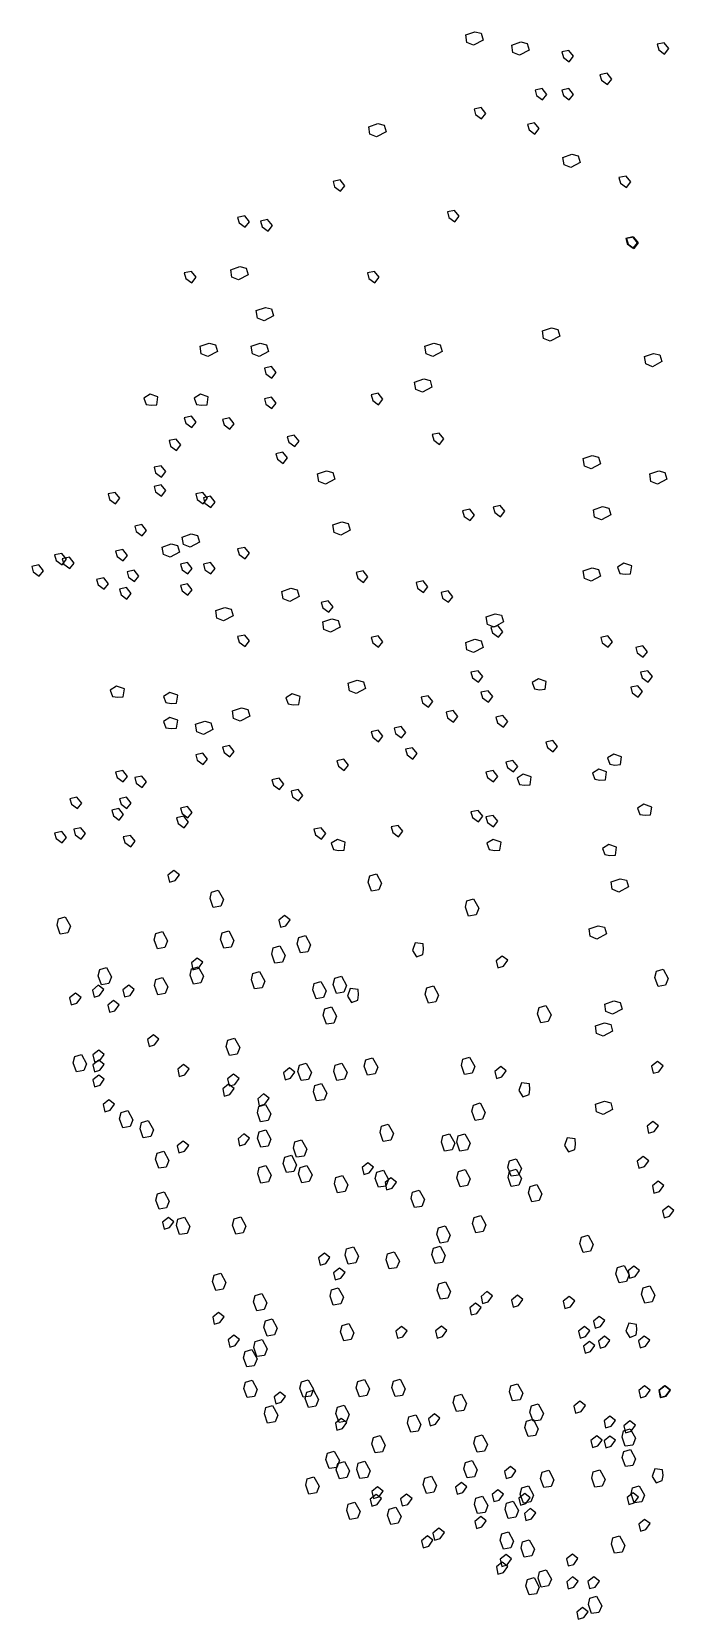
# Model space of a CAD drawing. Header units: millimetres. Extents: x 42.8 to 56.1, y 231.3 to 241.4.
# Drawn here: x 42.785 to 44.443, y 233.611 to 237.728 of the extents above; entities that cross this region are included whole.
import ezdxf

# ---------------------------------------------------------------- set-up
doc = ezdxf.new("R2010")
doc.units = ezdxf.units.MM
doc.layers.add('arbres', color=7, linetype='Continuous')

# ---------------------------------------------------------------- blocks, each defined once
blk = doc.blocks.new('arbre4')
at = {"layer": 'arbres'}
for points in [[(43.9555, 237.707), (43.9311, 237.6938), (43.9137, 237.7009), (43.9107, 237.7202), (43.9341, 237.7284), (43.9504, 237.7243)], [(44.0747, 237.6805), (44.0503, 237.6673), (44.0329, 237.6744), (44.0299, 237.6938), (44.0533, 237.7019), (44.0696, 237.6978)], [(44.179, 237.6506), (44.1902, 237.6649), (44.178, 237.6802), (44.1597, 237.6761), (44.1637, 237.6618)], [(44.4262, 237.6704), (44.4374, 237.6847), (44.4252, 237.6999), (44.4068, 237.6959), (44.4109, 237.6816)], [(44.2779, 237.5913), (44.2891, 237.6056), (44.2769, 237.6209), (44.2585, 237.6168), (44.2626, 237.6025)], [(44.1098, 237.5518), (44.121, 237.5661), (44.1088, 237.5814), (44.0905, 237.5773), (44.0945, 237.563)], [(44.179, 237.5518), (44.1902, 237.5661), (44.178, 237.5814), (44.1597, 237.5773), (44.1637, 237.563)], [(43.9516, 237.5024), (43.9629, 237.5167), (43.9506, 237.5319), (43.9323, 237.5279), (43.9363, 237.5136)], [(43.7039, 237.4687), (43.6794, 237.4555), (43.6621, 237.4626), (43.659, 237.4819), (43.6825, 237.4901), (43.6988, 237.486)], [(44.09, 237.4629), (44.1013, 237.4771), (44.089, 237.4924), (44.0707, 237.4883), (44.0748, 237.4741)], [(44.2072, 237.3893), (44.1827, 237.376), (44.1654, 237.3831), (44.1623, 237.4025), (44.1858, 237.4107), (44.2021, 237.4066)], [(43.5858, 237.3146), (43.5971, 237.3289), (43.5848, 237.3442), (43.5665, 237.3401), (43.5706, 237.3258)], [(44.3273, 237.3245), (44.3385, 237.3388), (44.3263, 237.3541), (44.3079, 237.35), (44.312, 237.3357)], [(43.8824, 237.2356), (43.8936, 237.2498), (43.8814, 237.2651), (43.8631, 237.261), (43.8671, 237.2468)], [(43.3387, 237.2214), (43.3499, 237.2357), (43.3377, 237.251), (43.3193, 237.2469), (43.3234, 237.2327)], [(43.398, 237.2116), (43.4092, 237.2258), (43.397, 237.2411), (43.3786, 237.237), (43.3827, 237.2228)], [(44.3447, 237.1671), (44.3559, 237.1813), (44.3437, 237.1966), (44.3253, 237.1925), (44.3294, 237.1783)], [(44.3471, 237.1664), (44.3583, 237.1807), (44.3461, 237.1959), (44.3277, 237.1919), (44.3318, 237.1776)], [(43.2003, 237.0775), (43.2115, 237.0917), (43.1993, 237.107), (43.1809, 237.1029), (43.185, 237.0887)], [(43.3463, 237.098), (43.3218, 237.0848), (43.3045, 237.0919), (43.3014, 237.1112), (43.3249, 237.1194), (43.3412, 237.1153)], [(43.6748, 237.0775), (43.686, 237.0917), (43.6738, 237.107), (43.6555, 237.1029), (43.6595, 237.0887)], [(43.4125, 236.9921), (43.388, 236.9788), (43.3707, 236.986), (43.3676, 237.0053), (43.3911, 237.0135), (43.4074, 237.0094)], [(44.1542, 236.9391), (44.1297, 236.9259), (44.1124, 236.933), (44.1093, 236.9524), (44.1328, 236.9605), (44.1491, 236.9564)], [(43.2668, 236.8994), (43.2423, 236.8862), (43.225, 236.8933), (43.2219, 236.9127), (43.2454, 236.9208), (43.2617, 236.9167)], [(43.3992, 236.8994), (43.3748, 236.8862), (43.3574, 236.8933), (43.3544, 236.9127), (43.3778, 236.9208), (43.3941, 236.9167)], [(43.8496, 236.8994), (43.8251, 236.8862), (43.8078, 236.8933), (43.8047, 236.9127), (43.8282, 236.9208), (43.8445, 236.9167)], [(44.4191, 236.8729), (44.3946, 236.8597), (44.3773, 236.8668), (44.3742, 236.8862), (44.3977, 236.8943), (44.414, 236.8903)], [(43.4079, 236.8304), (43.4191, 236.8447), (43.4069, 236.86), (43.3885, 236.8559), (43.3926, 236.8416)], [(43.8231, 236.8067), (43.7986, 236.7935), (43.7813, 236.8006), (43.7782, 236.82), (43.8017, 236.8281), (43.818, 236.8241)], [(43.1096, 236.7609), (43.1127, 236.7813), (43.0923, 236.7884), (43.076, 236.7782), (43.0821, 236.7619), (43.0954, 236.7599)], [(43.2399, 236.7609), (43.243, 236.7813), (43.2226, 236.7884), (43.2063, 236.7782), (43.2124, 236.7619), (43.2257, 236.7599)], [(43.4079, 236.7513), (43.4191, 236.7656), (43.4069, 236.7809), (43.3885, 236.7768), (43.3926, 236.7626)], [(43.6847, 236.7612), (43.6959, 236.7755), (43.6837, 236.7908), (43.6653, 236.7867), (43.6694, 236.7724)], [(43.2003, 236.7019), (43.2115, 236.7162), (43.1993, 236.7315), (43.1809, 236.7274), (43.185, 236.7131)], [(43.2991, 236.6977), (43.3104, 236.712), (43.2981, 236.7272), (43.2798, 236.7232), (43.2839, 236.7089)], [(43.4672, 236.6525), (43.4784, 236.6668), (43.4662, 236.6821), (43.4478, 236.678), (43.4519, 236.6637)], [(43.8429, 236.6582), (43.8541, 236.6724), (43.8419, 236.6877), (43.8235, 236.6836), (43.8276, 236.6694)], [(43.1607, 236.6426), (43.172, 236.6569), (43.1597, 236.6722), (43.1414, 236.6681), (43.1454, 236.6538)], [(43.1219, 236.5735), (43.1331, 236.5877), (43.1209, 236.603), (43.1025, 236.5989), (43.1066, 236.5847)], [(43.4376, 236.6087), (43.4488, 236.623), (43.4365, 236.6383), (43.4182, 236.6342), (43.4223, 236.62)], [(44.2601, 236.6081), (44.2357, 236.5949), (44.2184, 236.602), (44.2153, 236.6214), (44.2387, 236.6295), (44.255, 236.6255)], [(43.5714, 236.5684), (43.547, 236.5552), (43.5296, 236.5623), (43.5266, 236.5817), (43.55, 236.5898), (43.5663, 236.5858)], [(44.4323, 236.5684), (44.4079, 236.5552), (44.3905, 236.5623), (44.3875, 236.5817), (44.4109, 236.5898), (44.4272, 236.5858)], [(43.0026, 236.5043), (43.0138, 236.5186), (43.0015, 236.5338), (42.9832, 236.5298), (42.9873, 236.5155)], [(43.1219, 236.5241), (43.1331, 236.5383), (43.1209, 236.5536), (43.1025, 236.5495), (43.1066, 236.5353)], [(43.2299, 236.5043), (43.2412, 236.5186), (43.2289, 236.5338), (43.2106, 236.5298), (43.2147, 236.5155)], [(43.2497, 236.4944), (43.2609, 236.5087), (43.2487, 236.524), (43.2303, 236.5199), (43.2344, 236.5056)], [(43.922, 236.4605), (43.9332, 236.4748), (43.921, 236.4901), (43.9026, 236.486), (43.9067, 236.4717)], [(44.0011, 236.4704), (44.0123, 236.4847), (44.0001, 236.4999), (43.9817, 236.4959), (43.9858, 236.4816)], [(44.2866, 236.4758), (44.2622, 236.4625), (44.2448, 236.4696), (44.2418, 236.489), (44.2652, 236.4972), (44.2815, 236.4931)], [(43.0718, 236.421), (43.083, 236.4352), (43.0707, 236.4505), (43.0524, 236.4465), (43.0565, 236.4322)], [(43.6112, 236.436), (43.5867, 236.4228), (43.5694, 236.4299), (43.5663, 236.4493), (43.5897, 236.4574), (43.6061, 236.4534)], [(43.1685, 236.3787), (43.1441, 236.3654), (43.1267, 236.3726), (43.1237, 236.3919), (43.1471, 236.4001), (43.1634, 236.396)], [(43.2206, 236.4047), (43.1961, 236.3914), (43.1788, 236.3986), (43.1757, 236.4179), (43.1991, 236.4261), (43.2155, 236.422)], [(42.8641, 236.3462), (42.8754, 236.3604), (42.8631, 236.3757), (42.8448, 236.3716), (42.8489, 236.3574)], [(42.8839, 236.3363), (42.8951, 236.3506), (42.8829, 236.3658), (42.8646, 236.3618), (42.8686, 236.3475)], [(43.0223, 236.3561), (43.0335, 236.3703), (43.0213, 236.3856), (43.003, 236.3815), (43.007, 236.3673)], [(43.3387, 236.3617), (43.3499, 236.376), (43.3377, 236.3912), (43.3193, 236.3872), (43.3234, 236.3729)], [(42.8048, 236.3165), (42.816, 236.3308), (42.8038, 236.3461), (42.7855, 236.342), (42.7895, 236.3277)], [(42.9729, 236.2826), (42.9841, 236.2969), (42.9719, 236.3122), (42.9535, 236.3081), (42.9576, 236.2938)], [(43.052, 236.3024), (43.0632, 236.3167), (43.051, 236.3319), (43.0326, 236.3279), (43.0367, 236.3136)], [(43.1904, 236.3222), (43.2016, 236.3364), (43.1894, 236.3517), (43.171, 236.3476), (43.1751, 236.3334)], [(43.2497, 236.3222), (43.2609, 236.3364), (43.2487, 236.3517), (43.2303, 236.3476), (43.2344, 236.3334)], [(43.6459, 236.3004), (43.6571, 236.3147), (43.6449, 236.33), (43.6266, 236.3259), (43.6306, 236.3116)], [(44.2601, 236.3169), (44.2357, 236.3036), (44.2184, 236.3108), (44.2153, 236.3301), (44.2387, 236.3383), (44.255, 236.3342)], [(44.3378, 236.3227), (44.3409, 236.3431), (44.3205, 236.3502), (44.3042, 236.34), (44.3103, 236.3237), (44.3236, 236.3217)], [(43.0322, 236.2572), (43.0434, 236.2715), (43.0312, 236.2868), (43.0128, 236.2827), (43.0169, 236.2684)], [(43.1904, 236.2671), (43.2016, 236.2814), (43.1894, 236.2967), (43.171, 236.2926), (43.1751, 236.2783)], [(43.4787, 236.2639), (43.4542, 236.2507), (43.4369, 236.2578), (43.4339, 236.2772), (43.4573, 236.2853), (43.4736, 236.2812)], [(43.8012, 236.2746), (43.8124, 236.2888), (43.8002, 236.3041), (43.7818, 236.3), (43.7859, 236.2858)], [(43.8659, 236.2487), (43.8771, 236.263), (43.8649, 236.2782), (43.8465, 236.2742), (43.8506, 236.2599)], [(43.3073, 236.214), (43.2828, 236.2007), (43.2655, 236.2078), (43.2624, 236.2272), (43.2859, 236.2354), (43.3022, 236.2313)], [(43.5554, 236.2228), (43.5666, 236.2371), (43.5543, 236.2524), (43.536, 236.2483), (43.5401, 236.234)], [(43.5847, 236.1845), (43.5602, 236.1712), (43.5429, 236.1784), (43.5398, 236.1977), (43.5633, 236.2059), (43.5796, 236.2018)], [(44.0085, 236.1977), (43.984, 236.1845), (43.9667, 236.1916), (43.9636, 236.211), (43.9871, 236.2191), (44.0034, 236.2151)], [(43.9953, 236.1581), (44.0065, 236.1724), (43.9943, 236.1877), (43.9759, 236.1836), (43.98, 236.1694)], [(43.3387, 236.1344), (43.3499, 236.1487), (43.3377, 236.1639), (43.3193, 236.1599), (43.3234, 236.1456)], [(43.6848, 236.1323), (43.696, 236.1465), (43.6837, 236.1618), (43.6654, 236.1578), (43.6695, 236.1435)], [(43.9555, 236.1315), (43.9311, 236.1183), (43.9137, 236.1254), (43.9107, 236.1448), (43.9341, 236.1529), (43.9504, 236.1489)], [(44.28, 236.1323), (44.2912, 236.1465), (44.279, 236.1618), (44.2606, 236.1578), (44.2647, 236.1435)], [(44.3706, 236.1064), (44.3818, 236.1207), (44.3696, 236.136), (44.3512, 236.1319), (44.3553, 236.1176)], [(43.9436, 236.0417), (43.9548, 236.056), (43.9425, 236.0713), (43.9242, 236.0672), (43.9283, 236.0529)], [(44.3835, 236.0417), (44.3947, 236.056), (44.3825, 236.0713), (44.3641, 236.0672), (44.3682, 236.0529)], [(43.0227, 236.0038), (43.0258, 236.0242), (43.0054, 236.0313), (42.9891, 236.0211), (42.9952, 236.0048), (43.0085, 236.0028)], [(43.6509, 236.0256), (43.6264, 236.0124), (43.6091, 236.0195), (43.606, 236.0389), (43.6295, 236.047), (43.6458, 236.0429)], [(44.1163, 236.0231), (44.1194, 236.0435), (44.099, 236.0507), (44.0827, 236.0405), (44.0888, 236.0242), (44.1021, 236.0221)], [(44.3576, 236.0029), (44.3688, 236.0172), (44.3566, 236.0325), (44.3383, 236.0284), (44.3423, 236.0141)], [(43.1609, 235.9875), (43.164, 236.0079), (43.1436, 236.015), (43.1273, 236.0048), (43.1334, 235.9885), (43.1467, 235.9865)], [(43.4779, 235.9841), (43.481, 236.0044), (43.4606, 236.0116), (43.4443, 236.0014), (43.4504, 235.9851), (43.4636, 235.9831)], [(43.8142, 235.9771), (43.8254, 235.9913), (43.8131, 236.0066), (43.7948, 236.0025), (43.7989, 235.9883)], [(43.9694, 235.99), (43.9806, 236.0043), (43.9684, 236.0195), (43.9501, 236.0155), (43.9541, 236.0012)], [(43.1609, 235.9225), (43.164, 235.9429), (43.1436, 235.95), (43.1273, 235.9398), (43.1334, 235.9235), (43.1467, 235.9215)], [(43.2552, 235.9192), (43.2308, 235.906), (43.2135, 235.9131), (43.2104, 235.9325), (43.2338, 235.9406), (43.2501, 235.9365)], [(43.3506, 235.9539), (43.3262, 235.9407), (43.3088, 235.9478), (43.3058, 235.9671), (43.3292, 235.9753), (43.3455, 235.9712)], [(43.8789, 235.9383), (43.8901, 235.9525), (43.8778, 235.9678), (43.8595, 235.9637), (43.8636, 235.9495)], [(44.0083, 235.9253), (44.0195, 235.9396), (44.0072, 235.9549), (43.9889, 235.9508), (43.993, 235.9365)], [(43.6847, 235.8873), (43.6959, 235.9016), (43.6837, 235.9169), (43.6653, 235.9128), (43.6694, 235.8986)], [(43.744, 235.8972), (43.7552, 235.9115), (43.743, 235.9268), (43.7247, 235.9227), (43.7287, 235.9084)], [(43.2991, 235.8478), (43.3104, 235.8621), (43.2981, 235.8774), (43.2798, 235.8733), (43.2839, 235.859)], [(43.7737, 235.8422), (43.7849, 235.8564), (43.7727, 235.8717), (43.7543, 235.8677), (43.7584, 235.8534)], [(44.1377, 235.8607), (44.1489, 235.8749), (44.1366, 235.8902), (44.1183, 235.8861), (44.1224, 235.8719)], [(43.2299, 235.8281), (43.2412, 235.8423), (43.2289, 235.8576), (43.2106, 235.8535), (43.2147, 235.8393)], [(43.5957, 235.8125), (43.6069, 235.8268), (43.5947, 235.8421), (43.5764, 235.838), (43.5804, 235.8237)], [(44.0341, 235.8089), (44.0453, 235.8232), (44.0331, 235.8385), (44.0148, 235.8344), (44.0188, 235.8201)], [(44.3118, 235.8278), (44.3148, 235.8482), (44.2945, 235.8553), (44.2781, 235.8451), (44.2843, 235.8288), (44.2975, 235.8268)], [(43.0223, 235.7829), (43.0335, 235.7972), (43.0213, 235.8124), (43.003, 235.8084), (43.007, 235.7941)], [(43.0718, 235.7688), (43.083, 235.783), (43.0707, 235.7983), (43.0524, 235.7942), (43.0565, 235.78)], [(43.4277, 235.7631), (43.4389, 235.7774), (43.4266, 235.7927), (43.4083, 235.7886), (43.4124, 235.7743)], [(43.9824, 235.783), (43.9936, 235.7973), (43.9814, 235.8126), (43.963, 235.8085), (43.9671, 235.7943)], [(44.0773, 235.7757), (44.0803, 235.7961), (44.0599, 235.8032), (44.0436, 235.793), (44.0497, 235.7767), (44.063, 235.7747)], [(44.2727, 235.7887), (44.2758, 235.8091), (44.2554, 235.8162), (44.2391, 235.806), (44.2452, 235.7897), (44.2584, 235.7877)], [(42.9037, 235.7137), (42.9149, 235.728), (42.9027, 235.7433), (42.8843, 235.7392), (42.8884, 235.7249)], [(43.0322, 235.7137), (43.0434, 235.728), (43.0312, 235.7433), (43.0128, 235.7392), (43.0169, 235.7249)], [(43.4771, 235.7335), (43.4883, 235.7477), (43.4761, 235.763), (43.4577, 235.759), (43.4618, 235.7447)], [(43.0124, 235.6841), (43.0237, 235.6983), (43.0114, 235.7136), (42.9931, 235.7095), (42.9972, 235.6953)], [(43.1805, 235.6643), (43.1917, 235.6786), (43.1795, 235.6939), (43.1611, 235.6898), (43.1652, 235.6755)], [(43.1904, 235.6897), (43.2016, 235.704), (43.1894, 235.7192), (43.171, 235.7152), (43.1751, 235.7009)], [(43.9436, 235.6796), (43.9548, 235.6938), (43.9425, 235.7091), (43.9242, 235.705), (43.9283, 235.6908)], [(43.9824, 235.6666), (43.9936, 235.6809), (43.9814, 235.6962), (43.963, 235.6921), (43.9671, 235.6778)], [(44.39, 235.6975), (44.393, 235.7179), (44.3726, 235.7251), (44.3563, 235.7149), (44.3624, 235.6986), (44.3757, 235.6965)], [(42.8641, 235.6248), (42.8754, 235.639), (42.8631, 235.6543), (42.8448, 235.6502), (42.8489, 235.636)], [(42.9136, 235.6347), (42.9248, 235.6489), (42.9126, 235.6642), (42.8942, 235.6601), (42.8983, 235.6459)], [(43.5364, 235.6347), (43.5476, 235.6489), (43.5354, 235.6642), (43.517, 235.6601), (43.5211, 235.6459)], [(43.7365, 235.6408), (43.7477, 235.655), (43.7355, 235.6703), (43.7171, 235.6662), (43.7212, 235.652)], [(43.0421, 235.6149), (43.0533, 235.6292), (43.0411, 235.6444), (43.0227, 235.6404), (43.0268, 235.6261)], [(43.5952, 235.6064), (43.5982, 235.6268), (43.5779, 235.6339), (43.5615, 235.6237), (43.5677, 235.6074), (43.5809, 235.6054)], [(43.9991, 235.6064), (44.0021, 235.6268), (43.9818, 235.6339), (43.9654, 235.6237), (43.9716, 235.6074), (43.9848, 235.6054)], [(44.2988, 235.5934), (44.3018, 235.6137), (44.2814, 235.6209), (44.2651, 235.6107), (44.2712, 235.5944), (44.2845, 235.5923)], [(43.1681, 235.5422), (43.1538, 235.5533), (43.1386, 235.541), (43.1428, 235.5227), (43.157, 235.5269)], [(43.6792, 235.5446), (43.6926, 235.5202), (43.6856, 235.5028), (43.6662, 235.4996), (43.6579, 235.523), (43.6619, 235.5394)], [(44.3322, 235.5106), (44.3077, 235.4974), (44.2904, 235.5045), (44.2873, 235.5239), (44.3107, 235.532), (44.3271, 235.5279)], [(43.269, 235.5022), (43.2824, 235.4778), (43.2754, 235.4605), (43.2561, 235.4573), (43.2478, 235.4807), (43.2517, 235.497)], [(43.9311, 235.48), (43.9445, 235.4556), (43.9375, 235.4382), (43.9182, 235.435), (43.9099, 235.4584), (43.9138, 235.4748)], [(42.8723, 235.4335), (42.8857, 235.4091), (42.8787, 235.3917), (42.8593, 235.3885), (42.851, 235.4119), (42.855, 235.4283)], [(43.4554, 235.4254), (43.4411, 235.4365), (43.4259, 235.4242), (43.4301, 235.4059), (43.4443, 235.4101)], [(44.2753, 235.3887), (44.2508, 235.3755), (44.2335, 235.3826), (44.2304, 235.402), (44.2539, 235.4101), (44.2702, 235.4061)], [(43.1241, 235.3953), (43.1375, 235.371), (43.1304, 235.3536), (43.1111, 235.3504), (43.1028, 235.3738), (43.1068, 235.3901)], [(43.2962, 235.3964), (43.3096, 235.3721), (43.3026, 235.3547), (43.2832, 235.3515), (43.2749, 235.3749), (43.2789, 235.3912)], [(43.4948, 235.3845), (43.5082, 235.3601), (43.5012, 235.3427), (43.4819, 235.3395), (43.4736, 235.3629), (43.4776, 235.3793)], [(43.8001, 235.363), (43.7797, 235.3659), (43.7727, 235.3455), (43.783, 235.3292), (43.7993, 235.3355), (43.8012, 235.3487)], [(43.2289, 235.3152), (43.2145, 235.3263), (43.1993, 235.314), (43.2035, 235.2957), (43.2177, 235.2999)], [(43.4288, 235.3575), (43.4422, 235.3332), (43.4352, 235.3158), (43.4159, 235.3126), (43.4076, 235.336), (43.4115, 235.3523)], [(44.0194, 235.3203), (44.0051, 235.3314), (43.9899, 235.3191), (43.9941, 235.3007), (44.0083, 235.3049)], [(42.979, 235.3017), (42.9924, 235.2773), (42.9854, 235.2599), (42.9661, 235.2568), (42.9578, 235.2801), (42.9617, 235.2965)], [(43.2173, 235.3032), (43.2307, 235.2788), (43.2237, 235.2615), (43.2044, 235.2583), (43.1961, 235.2817), (43.2, 235.298)], [(43.3763, 235.291), (43.3897, 235.2666), (43.3827, 235.2492), (43.3633, 235.2461), (43.355, 235.2694), (43.359, 235.2858)], [(44.4222, 235.2977), (44.4356, 235.2733), (44.4285, 235.2559), (44.4092, 235.2527), (44.4009, 235.2761), (44.4049, 235.2925)], [(42.9724, 235.2444), (42.958, 235.2555), (42.9428, 235.2432), (42.947, 235.2248), (42.9613, 235.229)], [(43.0514, 235.2449), (43.0371, 235.256), (43.0219, 235.2437), (43.0261, 235.2253), (43.0403, 235.2295)], [(43.1248, 235.2761), (43.1382, 235.2518), (43.1312, 235.2344), (43.1119, 235.2312), (43.1036, 235.2546), (43.1075, 235.2709)], [(43.5353, 235.2655), (43.5487, 235.2411), (43.5417, 235.2238), (43.5224, 235.2206), (43.5141, 235.244), (43.518, 235.2603)], [(43.5882, 235.2791), (43.6016, 235.2547), (43.5946, 235.2373), (43.5752, 235.2342), (43.5669, 235.2576), (43.5709, 235.2739)], [(43.6316, 235.2447), (43.6112, 235.2476), (43.6042, 235.2271), (43.6145, 235.2109), (43.6307, 235.2171), (43.6327, 235.2304)], [(43.8267, 235.2541), (43.8401, 235.2298), (43.833, 235.2124), (43.8137, 235.2092), (43.8054, 235.2326), (43.8094, 235.2489)], [(42.9132, 235.2242), (42.8989, 235.2353), (42.8837, 235.223), (42.8879, 235.2047), (42.9021, 235.2089)], [(43.0121, 235.2051), (42.9978, 235.2162), (42.9826, 235.2039), (42.9868, 235.1855), (43.001, 235.1897)], [(43.5622, 235.1995), (43.5756, 235.1751), (43.5686, 235.1577), (43.5493, 235.1545), (43.541, 235.1779), (43.5449, 235.1943)], [(44.1183, 235.203), (44.1317, 235.1786), (44.1246, 235.1613), (44.1053, 235.1581), (44.097, 235.1815), (44.101, 235.1978)], [(44.3159, 235.1937), (44.2914, 235.1805), (44.2741, 235.1876), (44.271, 235.207), (44.2945, 235.2151), (44.3108, 235.211)], [(43.1152, 235.1161), (43.1009, 235.1272), (43.0857, 235.1149), (43.0899, 235.0966), (43.1041, 235.1008)], [(43.3112, 235.1184), (43.3246, 235.094), (43.3176, 235.0766), (43.2982, 235.0735), (43.2899, 235.0968), (43.2939, 235.1132)], [(44.2915, 235.1368), (44.267, 235.1236), (44.2497, 235.1307), (44.2467, 235.1501), (44.2701, 235.1582), (44.2864, 235.1542)], [(42.9143, 235.0761), (42.9277, 235.0517), (42.9207, 235.0344), (42.9013, 235.0312), (42.893, 235.0546), (42.897, 235.0709)], [(42.9734, 235.0763), (42.9591, 235.0874), (42.9439, 235.0751), (42.9481, 235.0568), (42.9623, 235.0609)], [(42.9734, 235.0505), (42.959, 235.0616), (42.9438, 235.0493), (42.948, 235.031), (42.9623, 235.0351)], [(43.1933, 235.039), (43.179, 235.0501), (43.1638, 235.0378), (43.168, 235.0194), (43.1822, 235.0236)], [(43.4679, 235.03), (43.4535, 235.0412), (43.4383, 235.0288), (43.4425, 235.0105), (43.4567, 235.0147)], [(43.497, 235.0533), (43.5104, 235.029), (43.5033, 235.0116), (43.484, 235.0084), (43.4757, 235.0318), (43.4797, 235.0481)], [(43.5896, 235.0539), (43.603, 235.0296), (43.596, 235.0122), (43.5767, 235.009), (43.5684, 235.0324), (43.5723, 235.0487)], [(43.669, 235.0677), (43.6824, 235.0433), (43.6754, 235.0259), (43.656, 235.0228), (43.6477, 235.0462), (43.6517, 235.0625)], [(43.9205, 235.0693), (43.9339, 235.0449), (43.9269, 235.0275), (43.9076, 235.0244), (43.8993, 235.0478), (43.9032, 235.0641)], [(44.0156, 235.0335), (44.0013, 235.0447), (43.9861, 235.0323), (43.9903, 235.014), (44.0045, 235.0182)], [(44.4221, 235.0468), (44.4078, 235.058), (44.3926, 235.0456), (44.3968, 235.0273), (44.411, 235.0315)], [(42.9736, 235.0117), (42.9593, 235.0228), (42.9441, 235.0105), (42.9483, 234.9922), (42.9625, 234.9963)], [(43.3101, 234.988), (43.2957, 234.9991), (43.2805, 234.9868), (43.2847, 234.9684), (43.299, 234.9726)], [(43.3228, 235.0139), (43.3085, 235.025), (43.2933, 235.0127), (43.2975, 234.9944), (43.3117, 234.9986)], [(43.537, 235.0006), (43.5504, 234.9762), (43.5434, 234.9589), (43.5241, 234.9557), (43.5158, 234.9791), (43.5197, 234.9954)], [(44.076, 234.9999), (44.0556, 235.0029), (44.0486, 234.9824), (44.0589, 234.9662), (44.0751, 234.9724), (44.0771, 234.9857)], [(42.9999, 234.9472), (42.9856, 234.9583), (42.9704, 234.946), (42.9745, 234.9276), (42.9888, 234.9318)], [(43.4008, 234.9627), (43.3864, 234.9738), (43.3712, 234.9615), (43.3754, 234.9431), (43.3897, 234.9473)], [(44.2915, 234.9337), (44.267, 234.9205), (44.2497, 234.9276), (44.2467, 234.947), (44.2701, 234.9551), (44.2864, 234.951)], [(43.0344, 234.9312), (43.0478, 234.9068), (43.0407, 234.8894), (43.0214, 234.8863), (43.0131, 234.9096), (43.0171, 234.926)], [(43.3917, 234.9467), (43.4051, 234.9223), (43.3981, 234.905), (43.3788, 234.9018), (43.3705, 234.9252), (43.3744, 234.9415)], [(43.9478, 234.9503), (43.9612, 234.9259), (43.9541, 234.9085), (43.9348, 234.9053), (43.9265, 234.9287), (43.9305, 234.9451)], [(43.0875, 234.905), (43.1009, 234.8807), (43.0939, 234.8633), (43.0745, 234.8601), (43.0662, 234.8835), (43.0702, 234.8998)], [(43.3921, 234.8805), (43.4055, 234.8561), (43.3985, 234.8387), (43.3792, 234.8356), (43.3709, 234.859), (43.3749, 234.8753)], [(43.7098, 234.8958), (43.7232, 234.8714), (43.7162, 234.854), (43.6968, 234.8508), (43.6885, 234.8742), (43.6925, 234.8906)], [(43.8688, 234.8703), (43.8822, 234.8459), (43.8752, 234.8285), (43.8559, 234.8254), (43.8476, 234.8488), (43.8515, 234.8651)], [(43.9086, 234.8706), (43.922, 234.8462), (43.9149, 234.8288), (43.8956, 234.8256), (43.8873, 234.849), (43.8913, 234.8653)], [(44.4102, 234.8915), (44.3958, 234.9026), (44.3806, 234.8903), (44.3848, 234.8719), (44.3991, 234.8761)], [(43.1924, 234.8404), (43.178, 234.8516), (43.1628, 234.8392), (43.167, 234.8209), (43.1813, 234.8251)], [(43.3497, 234.8588), (43.3354, 234.8699), (43.3202, 234.8576), (43.3244, 234.8393), (43.3386, 234.8435)], [(43.485, 234.8546), (43.4984, 234.8302), (43.4914, 234.8128), (43.472, 234.8097), (43.4637, 234.8331), (43.4677, 234.8494)], [(44.1941, 234.8574), (44.1737, 234.8603), (44.1667, 234.8399), (44.177, 234.8236), (44.1933, 234.8298), (44.1952, 234.8431)], [(43.1277, 234.8258), (43.1411, 234.8014), (43.1341, 234.7841), (43.1147, 234.7809), (43.1064, 234.8043), (43.1104, 234.8206)], [(43.3927, 234.7878), (43.4061, 234.7634), (43.3991, 234.746), (43.3798, 234.7428), (43.3715, 234.7662), (43.3754, 234.7826)], [(43.4588, 234.8147), (43.4722, 234.7903), (43.4651, 234.7729), (43.4458, 234.7698), (43.4375, 234.7932), (43.4415, 234.8095)], [(43.4987, 234.7885), (43.5121, 234.7641), (43.505, 234.7467), (43.4857, 234.7435), (43.4774, 234.7669), (43.4814, 234.7833)], [(43.6713, 234.7842), (43.657, 234.7953), (43.6418, 234.783), (43.646, 234.7646), (43.6602, 234.7688)], [(44.0414, 234.8052), (44.0548, 234.7808), (44.0477, 234.7634), (44.0284, 234.7602), (44.0201, 234.7836), (44.0241, 234.8)], [(44.3849, 234.8007), (44.3705, 234.8118), (44.3553, 234.7995), (44.3595, 234.7812), (44.3738, 234.7854)], [(43.5915, 234.7626), (43.6049, 234.7382), (43.5979, 234.7208), (43.5785, 234.7176), (43.5702, 234.741), (43.5742, 234.7574)], [(43.6973, 234.7765), (43.7107, 234.7521), (43.7037, 234.7347), (43.6844, 234.7316), (43.6761, 234.7549), (43.68, 234.7713)], [(43.7309, 234.745), (43.7165, 234.7561), (43.7013, 234.7438), (43.7055, 234.7255), (43.7198, 234.7296)], [(43.9091, 234.7778), (43.9225, 234.7535), (43.9155, 234.7361), (43.8962, 234.7329), (43.8879, 234.7563), (43.8919, 234.7726)], [(44.0415, 234.7787), (44.0549, 234.7543), (44.0479, 234.7369), (44.0286, 234.7338), (44.0203, 234.7571), (44.0242, 234.7735)], [(44.4241, 234.7363), (44.4098, 234.7474), (44.3945, 234.7351), (44.3987, 234.7167), (44.413, 234.7209)], [(43.1284, 234.7199), (43.1418, 234.6955), (43.1348, 234.6781), (43.1154, 234.6749), (43.1071, 234.6983), (43.1111, 234.7147)], [(43.7903, 234.7241), (43.8037, 234.6997), (43.7967, 234.6823), (43.7774, 234.6792), (43.7691, 234.7026), (43.773, 234.7189)], [(44.0947, 234.7393), (44.1081, 234.7149), (44.1011, 234.6975), (44.0818, 234.6944), (44.0735, 234.7177), (44.0775, 234.7341)], [(44.4504, 234.6717), (44.436, 234.6829), (44.4208, 234.6705), (44.425, 234.6522), (44.4393, 234.6564)], [(43.1541, 234.6425), (43.1398, 234.6536), (43.1246, 234.6412), (43.1287, 234.6229), (43.143, 234.6271)], [(43.1818, 234.654), (43.1952, 234.6296), (43.1881, 234.6122), (43.1688, 234.6091), (43.1605, 234.6324), (43.1645, 234.6488)], [(43.3274, 234.6549), (43.3408, 234.6305), (43.3338, 234.6132), (43.3144, 234.61), (43.3061, 234.6334), (43.3101, 234.6497)], [(43.8571, 234.6318), (43.8705, 234.6074), (43.8635, 234.5901), (43.8442, 234.5869), (43.8359, 234.6103), (43.8398, 234.6266)], [(43.9496, 234.6589), (43.963, 234.6345), (43.956, 234.6171), (43.9367, 234.614), (43.9284, 234.6374), (43.9323, 234.6537)], [(44.228, 234.6077), (44.2414, 234.5833), (44.2344, 234.5659), (44.215, 234.5628), (44.2067, 234.5862), (44.2107, 234.6025)], [(43.5586, 234.5496), (43.5443, 234.5607), (43.5291, 234.5484), (43.5333, 234.5301), (43.5475, 234.5342)], [(43.6192, 234.5773), (43.6326, 234.5529), (43.6255, 234.5356), (43.6062, 234.5324), (43.5979, 234.5558), (43.6019, 234.5721)], [(43.7252, 234.5647), (43.7386, 234.5404), (43.7315, 234.523), (43.7122, 234.5198), (43.7039, 234.5432), (43.7079, 234.5595)], [(43.8442, 234.5787), (43.8576, 234.5544), (43.8506, 234.537), (43.8313, 234.5338), (43.823, 234.5572), (43.8269, 234.5735)], [(43.2754, 234.5089), (43.2888, 234.4845), (43.2817, 234.4671), (43.2624, 234.464), (43.2541, 234.4873), (43.2581, 234.5037)], [(43.5977, 234.511), (43.5834, 234.5221), (43.5682, 234.5098), (43.5723, 234.4915), (43.5866, 234.4956)], [(44.3212, 234.5288), (44.3346, 234.5044), (44.3275, 234.4871), (44.3082, 234.4839), (44.2999, 234.5073), (44.3039, 234.5236)], [(44.3608, 234.5159), (44.3465, 234.527), (44.3313, 234.5147), (44.3355, 234.4964), (44.3497, 234.5005)], [(43.5801, 234.4711), (43.5935, 234.4467), (43.5865, 234.4293), (43.5672, 234.4262), (43.5589, 234.4496), (43.5628, 234.4659)], [(43.858, 234.4861), (43.8715, 234.4617), (43.8644, 234.4444), (43.8451, 234.4412), (43.8368, 234.4646), (43.8408, 234.4809)], [(43.9798, 234.45), (43.9655, 234.4611), (43.9503, 234.4488), (43.9545, 234.4305), (43.9687, 234.4346)], [(44.3877, 234.4763), (44.4011, 234.4519), (44.3941, 234.4345), (44.3747, 234.4313), (44.3664, 234.4547), (44.3704, 234.4711)], [(43.3816, 234.4566), (43.395, 234.4322), (43.388, 234.4148), (43.3687, 234.4117), (43.3604, 234.435), (43.3643, 234.4514)], [(43.9504, 234.4202), (43.936, 234.4313), (43.9208, 234.4189), (43.925, 234.4006), (43.9392, 234.4048)], [(44.0589, 234.4406), (44.0446, 234.4517), (44.0294, 234.4394), (44.0336, 234.4211), (44.0478, 234.4253)], [(44.1932, 234.4372), (44.1788, 234.4483), (44.1636, 234.436), (44.1678, 234.4176), (44.1821, 234.4218)], [(43.2841, 234.3961), (43.2698, 234.4072), (43.2546, 234.3949), (43.2588, 234.3766), (43.273, 234.3808)], [(43.4085, 234.3905), (43.4219, 234.3662), (43.4149, 234.3488), (43.3956, 234.3456), (43.3873, 234.369), (43.3912, 234.3853)], [(43.6072, 234.3786), (43.6206, 234.3542), (43.6136, 234.3368), (43.5942, 234.3336), (43.5859, 234.357), (43.5899, 234.3734)], [(44.2711, 234.3859), (44.2568, 234.397), (44.2416, 234.3847), (44.2458, 234.3664), (44.26, 234.3706)], [(44.3535, 234.3763), (44.3331, 234.3792), (44.3261, 234.3588), (44.3364, 234.3425), (44.3526, 234.3488), (44.3546, 234.362)], [(43.324, 234.3371), (43.3097, 234.3482), (43.2945, 234.3359), (43.2987, 234.3175), (43.3129, 234.3217)], [(43.3824, 234.3374), (43.3958, 234.313), (43.3888, 234.2956), (43.3694, 234.2925), (43.3611, 234.3158), (43.3651, 234.3322)], [(43.7587, 234.3596), (43.7444, 234.3707), (43.7292, 234.3584), (43.7334, 234.3401), (43.7476, 234.3443)], [(43.8618, 234.3603), (43.8475, 234.3714), (43.8323, 234.3591), (43.8365, 234.3407), (43.8507, 234.3449)], [(44.2325, 234.3598), (44.2181, 234.3709), (44.2029, 234.3586), (44.2071, 234.3403), (44.2214, 234.3444)], [(44.2844, 234.3342), (44.27, 234.3454), (44.2548, 234.333), (44.259, 234.3147), (44.2733, 234.3189)], [(44.3879, 234.3349), (44.3735, 234.346), (44.3583, 234.3337), (44.3625, 234.3154), (44.3767, 234.3195)], [(43.3561, 234.3107), (43.3695, 234.2864), (43.3625, 234.269), (43.3431, 234.2658), (43.3348, 234.2892), (43.3388, 234.3055)], [(44.2457, 234.321), (44.2313, 234.3322), (44.2161, 234.3198), (44.2203, 234.3015), (44.2345, 234.3057)], [(43.3566, 234.2313), (43.37, 234.2069), (43.363, 234.1895), (43.3436, 234.1863), (43.3353, 234.2097), (43.3393, 234.2261)], [(43.5022, 234.2322), (43.5156, 234.2078), (43.5086, 234.1904), (43.4892, 234.1873), (43.4809, 234.2107), (43.4849, 234.227)], [(43.6478, 234.2331), (43.6612, 234.2087), (43.6542, 234.1914), (43.6349, 234.1882), (43.6266, 234.2116), (43.6305, 234.2279)], [(43.7405, 234.2337), (43.7539, 234.2093), (43.7469, 234.192), (43.7275, 234.1888), (43.7192, 234.2122), (43.7232, 234.2285)], [(44.0451, 234.2224), (44.0585, 234.198), (44.0515, 234.1807), (44.0321, 234.1775), (44.0238, 234.2009), (44.0278, 234.2172)], [(44.3887, 234.2055), (44.3743, 234.2166), (44.3591, 234.2043), (44.3633, 234.186), (44.3776, 234.1901)], [(44.4404, 234.2058), (44.4261, 234.217), (44.4109, 234.2046), (44.4151, 234.1863), (44.4293, 234.1905)], [(44.4416, 234.2058), (44.4273, 234.2169), (44.4121, 234.2046), (44.4163, 234.1863), (44.4305, 234.1904)], [(43.4436, 234.1895), (43.4292, 234.2007), (43.414, 234.1883), (43.4182, 234.17), (43.4325, 234.1742)], [(43.5156, 234.2058), (43.529, 234.1814), (43.522, 234.164), (43.5027, 234.1609), (43.4944, 234.1842), (43.4983, 234.2006)], [(43.8996, 234.195), (43.913, 234.1706), (43.906, 234.1532), (43.8867, 234.1501), (43.8784, 234.1735), (43.8823, 234.1898)], [(44.2208, 234.1656), (44.2064, 234.1767), (44.1912, 234.1644), (44.1954, 234.1461), (44.2097, 234.1502)], [(43.41, 234.1654), (43.4234, 234.141), (43.4163, 234.1236), (43.397, 234.1204), (43.3887, 234.1438), (43.3927, 234.1602)], [(43.6021, 234.1213), (43.5878, 234.1325), (43.5726, 234.1201), (43.5768, 234.1018), (43.591, 234.106)], [(43.5953, 234.1666), (43.6087, 234.1422), (43.6017, 234.1248), (43.5823, 234.1216), (43.574, 234.145), (43.578, 234.1614)], [(43.7808, 234.1413), (43.7942, 234.1169), (43.7872, 234.0995), (43.7679, 234.0963), (43.7596, 234.1197), (43.7635, 234.1361)], [(43.8435, 234.1328), (43.8292, 234.1439), (43.8139, 234.1316), (43.8181, 234.1132), (43.8324, 234.1174)], [(44.0854, 234.13), (44.0988, 234.1056), (44.0918, 234.0882), (44.0724, 234.085), (44.0641, 234.1084), (44.0681, 234.1248)], [(44.0984, 234.1698), (44.1118, 234.1454), (44.1048, 234.128), (44.0854, 234.1248), (44.0771, 234.1482), (44.0811, 234.1646)], [(44.2986, 234.1273), (44.2843, 234.1384), (44.2691, 234.1261), (44.2733, 234.1078), (44.2875, 234.1119)], [(43.9533, 234.0894), (43.9667, 234.065), (43.9596, 234.0476), (43.9403, 234.0444), (43.932, 234.0678), (43.936, 234.0842)], [(44.3371, 234.1051), (44.3505, 234.0807), (44.3435, 234.0633), (44.3241, 234.0601), (44.3158, 234.0835), (44.3198, 234.0999)], [(44.3505, 234.1147), (44.3361, 234.1258), (44.3209, 234.1135), (44.3251, 234.0951), (44.3393, 234.0993)], [(43.5696, 234.0472), (43.583, 234.0228), (43.576, 234.0054), (43.5566, 234.0023), (43.5483, 234.0257), (43.5523, 234.042)], [(43.6885, 234.0877), (43.7019, 234.0633), (43.6949, 234.0459), (43.6755, 234.0428), (43.6672, 234.0661), (43.6712, 234.0825)], [(44.2645, 234.0761), (44.2502, 234.0873), (44.235, 234.0749), (44.2392, 234.0566), (44.2534, 234.0608)], [(44.299, 234.0755), (44.2846, 234.0866), (44.2694, 234.0743), (44.2736, 234.056), (44.2879, 234.0602)], [(44.3374, 234.0521), (44.3508, 234.0277), (44.3438, 234.0104), (44.3245, 234.0072), (44.3162, 234.0306), (44.3202, 234.0469)], [(43.5962, 234.0209), (43.6096, 233.9965), (43.6026, 233.9791), (43.5833, 233.9759), (43.575, 233.9993), (43.5789, 234.0157)], [(43.6492, 234.0212), (43.6626, 233.9968), (43.6556, 233.9795), (43.6362, 233.9763), (43.6279, 233.9997), (43.6319, 234.016)], [(43.9272, 234.023), (43.9406, 233.9986), (43.9336, 233.9812), (43.9142, 233.9781), (43.9059, 234.0014), (43.9099, 234.0178)], [(44.0408, 233.9962), (44.0264, 234.0074), (44.0112, 233.995), (44.0154, 233.9767), (44.0297, 233.9809)], [(43.5171, 233.9806), (43.5305, 233.9563), (43.5234, 233.9389), (43.5041, 233.9357), (43.4958, 233.9591), (43.4998, 233.9754)], [(43.8215, 233.9826), (43.835, 233.9582), (43.8279, 233.9408), (43.8086, 233.9376), (43.8003, 233.961), (43.8043, 233.9774)], [(43.9138, 233.9553), (43.8995, 233.9664), (43.8843, 233.9541), (43.8885, 233.9357), (43.9027, 233.9399)], [(44.126, 233.9978), (44.1394, 233.9734), (44.1323, 233.956), (44.113, 233.9528), (44.1047, 233.9762), (44.1087, 233.9926)], [(44.2584, 233.9986), (44.2718, 233.9742), (44.2647, 233.9569), (44.2454, 233.9537), (44.2371, 233.9771), (44.2411, 233.9934)], [(44.421, 233.9989), (44.4006, 234.0018), (44.3936, 233.9814), (44.4039, 233.9651), (44.4202, 233.9713), (44.4221, 233.9846)], [(43.6923, 233.9242), (43.678, 233.9353), (43.6628, 233.923), (43.667, 233.9047), (43.6812, 233.9088)], [(43.6965, 233.944), (43.6821, 233.9551), (43.6669, 233.9428), (43.6711, 233.9245), (43.6854, 233.9286)], [(43.7714, 233.9247), (43.7571, 233.9358), (43.7419, 233.9235), (43.746, 233.9052), (43.7603, 233.9093)], [(43.9543, 233.9305), (43.9677, 233.9061), (43.9607, 233.8887), (43.9413, 233.8855), (43.933, 233.9089), (43.937, 233.9252)], [(44.0085, 233.9361), (43.9942, 233.9472), (43.979, 233.9349), (43.9832, 233.9166), (43.9974, 233.9207)], [(44.0777, 233.9266), (44.0634, 233.9378), (44.0482, 233.9254), (44.0524, 233.9071), (44.0666, 233.9113)], [(44.0733, 233.9577), (44.0867, 233.9333), (44.0796, 233.9159), (44.0603, 233.9128), (44.052, 233.9362), (44.056, 233.9525)], [(44.3587, 233.9284), (44.3443, 233.9396), (44.3291, 233.9272), (44.3333, 233.9089), (44.3476, 233.9131)], [(44.3606, 233.9579), (44.374, 233.9335), (44.367, 233.9162), (44.3476, 233.913), (44.3393, 233.9364), (44.3433, 233.9527)], [(43.6234, 233.9151), (43.6368, 233.8907), (43.6298, 233.8733), (43.6104, 233.8702), (43.6021, 233.8935), (43.6061, 233.9099)], [(43.7294, 233.9025), (43.7428, 233.8781), (43.7358, 233.8608), (43.7164, 233.8576), (43.7081, 233.881), (43.7121, 233.8973)], [(44.0338, 233.9177), (44.0472, 233.8933), (44.0402, 233.876), (44.0208, 233.8728), (44.0125, 233.8962), (44.0165, 233.9125)], [(44.0921, 233.8872), (44.0778, 233.8983), (44.0626, 233.886), (44.0668, 233.8677), (44.081, 233.8718)], [(43.8553, 233.8362), (43.8409, 233.8474), (43.8257, 233.835), (43.8299, 233.8167), (43.8442, 233.8209)], [(43.9638, 233.8666), (43.9494, 233.8777), (43.9342, 233.8654), (43.9384, 233.8471), (43.9527, 233.8512)], [(44.3888, 233.8594), (44.3744, 233.8706), (44.3592, 233.8582), (44.3634, 233.8399), (44.3777, 233.8441)], [(43.8257, 233.8163), (43.8114, 233.8274), (43.7962, 233.8151), (43.8004, 233.7968), (43.8146, 233.8009)], [(44.0211, 233.8382), (44.0345, 233.8138), (44.0274, 233.7964), (44.0081, 233.7932), (43.9998, 233.8166), (44.0038, 233.833)], [(44.0754, 233.8173), (44.0888, 233.793), (44.0818, 233.7756), (44.0625, 233.7724), (44.0542, 233.7958), (44.0581, 233.8121)], [(44.3094, 233.8275), (44.3228, 233.8031), (44.3158, 233.7858), (44.2965, 233.7826), (44.2882, 233.806), (44.2921, 233.8223)], [(44.0196, 233.7483), (44.0052, 233.7594), (43.99, 233.7471), (43.9942, 233.7288), (44.0085, 233.733)], [(44.0293, 233.7682), (44.015, 233.7793), (43.9998, 233.7669), (44.004, 233.7486), (44.0182, 233.7528)], [(44.2016, 233.7693), (44.1872, 233.7804), (44.172, 233.768), (44.1762, 233.7497), (44.1905, 233.7539)], [(44.088, 233.7194), (44.1014, 233.695), (44.0944, 233.6776), (44.0751, 233.6745), (44.0668, 233.6978), (44.0707, 233.7142)], [(44.1193, 233.7396), (44.1327, 233.7152), (44.1256, 233.6978), (44.1063, 233.6946), (44.098, 233.718), (44.102, 233.7344)], [(44.202, 233.7099), (44.1876, 233.7211), (44.1724, 233.7087), (44.1766, 233.6904), (44.1908, 233.6946)], [(44.257, 233.7103), (44.2427, 233.7214), (44.2275, 233.7091), (44.2317, 233.6908), (44.2459, 233.6949)], [(44.2279, 233.631), (44.2135, 233.6421), (44.1983, 233.6298), (44.2025, 233.6115), (44.2168, 233.6157)], [(44.2497, 233.671), (44.2631, 233.6466), (44.2561, 233.6293), (44.2368, 233.6261), (44.2285, 233.6495), (44.2324, 233.6658)]]:
    blk.add_lwpolyline(points, close=True, dxfattribs=at)

msp = doc.modelspace()

# ---------------------------------------------------------------- block references
msp.add_blockref('arbre4', (0, 0))

doc.saveas('drawing.dxf')
